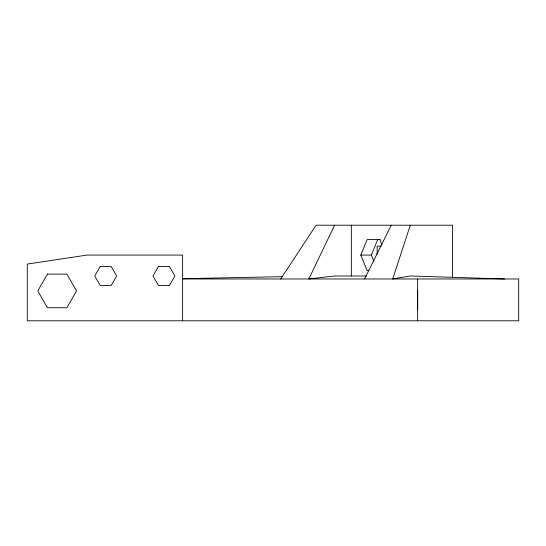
<?xml version="1.0" encoding="UTF-8"?>
<svg xmlns="http://www.w3.org/2000/svg" width="546" height="546" viewBox="0 0 546 546"><rect width="100%" height="100%" fill="white"/><g stroke="black" fill="none" stroke-linecap="round" stroke-linejoin="round"><path stroke-width="0.82" d="M417.649 309.384L417.649 290.376M410.305 225.211L392.683 278.972L410.305 275.989L504.627 278.972M368.816 270.598L367.13 270.598L360.79 255.078L367.13 239.564L380.221 239.564M373.887 261.288L371.348 255.078L377.689 239.564M334.582 225.211L308.838 278.972L334.582 275.989L366.653 275.989M364.585 278.972L391.229 225.211M280.74 278.972L316.066 225.211L452.545 225.211L452.545 277.818M182.412 278.699L282.862 276.658M381.067 246.123L377.156 246.123L377.156 254.265M360.79 255.078L371.348 255.078M182.603 278.972L518.7 278.972L518.7 320.789L27.3 320.789L27.3 264.039L87.032 255.078L182.603 255.078L182.603 320.789M379.798 239.564L382.016 244.99M417.649 278.972L417.649 320.789M351.331 225.211L351.331 275.989M47.461 274.106L37.756 290.922L47.461 307.732L66.871 307.732L76.576 290.922L66.871 274.106L47.461 274.106M100.211 266.482L94.724 275.989L100.211 285.49L111.186 285.49L116.673 275.989L111.186 266.482L100.211 266.482M158.449 266.482L152.962 275.989L158.449 285.49L169.424 285.49L174.911 275.989L169.424 266.482L158.449 266.482"/></g></svg>
